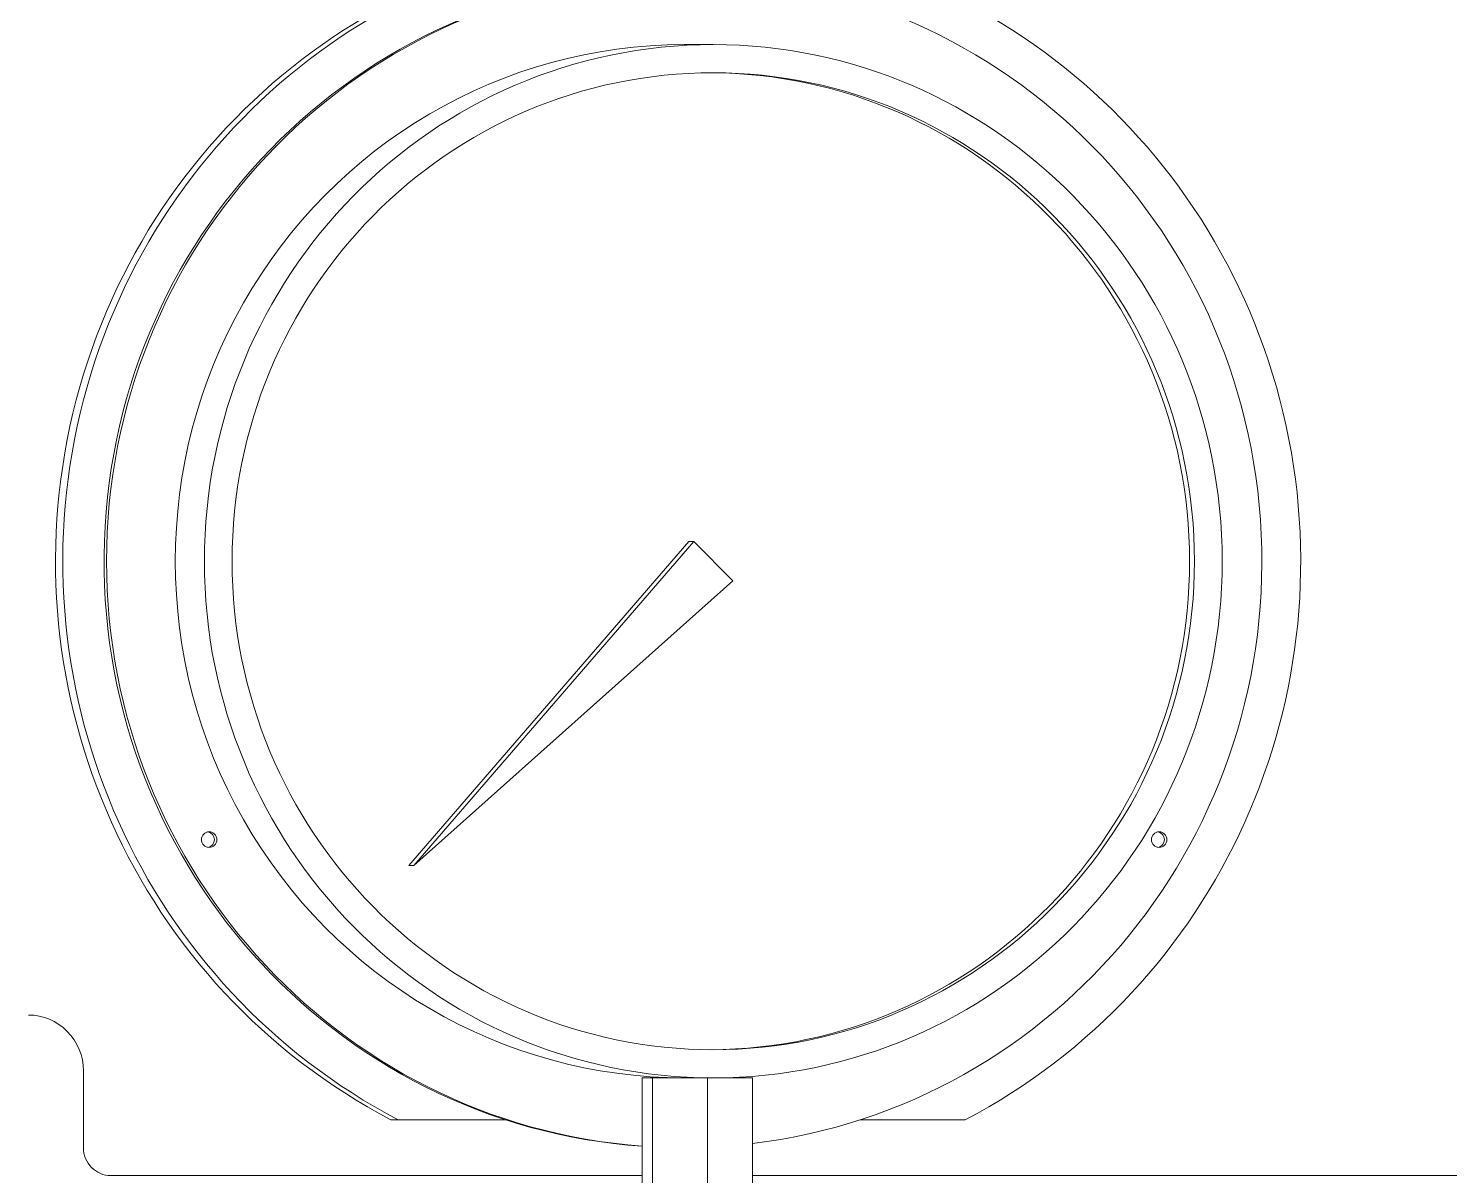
# Model space of a CAD drawing. Header units: inches. Extents: x 14 to 368, y 5 to 236.
# Drawn here: x 71.52 to 77.88, y 98.38 to 103.52 of the extents above; entities that cross this region are included whole.
import ezdxf

# ---------------------------------------------------------------- set-up
doc = ezdxf.new("R2010")
doc.units = ezdxf.units.IN
doc.header["$LTSCALE"] = 11
doc.header["$MEASUREMENT"] = 0
doc.layers.add('Visible (ANSI)', color=7, linetype='Continuous', lineweight=50)

msp = doc.modelspace()

# ---------------------------------------------------------------- linework, layer by layer
at = {"layer": 'Visible (ANSI)', "linetype": 'Continuous', "lineweight": 18}
for p, q in [((74.455719, 103.445475), (74.585955, 103.445475)), ((73.223685, 99.771731), (74.477203, 101.221363)), ((73.245391, 99.771731), (74.498909, 101.221363)), ((74.477203, 101.221363), (74.498909, 101.221363)), ((74.498909, 101.221363), (74.673, 101.044587)), ((74.673, 101.044587), (73.245391, 99.771731)), ((73.223685, 99.771731), (73.245391, 99.771731)), ((71.767385, 98.508045), (71.767385, 98.85176)), ((74.313639, 98.820475), (74.268102, 98.820475)), ((74.268102, 98.820475), (74.268102, 98.320475)), ((74.560056, 98.820475), (74.313639, 98.820475)), ((74.313639, 98.820475), (74.313639, 98.320475)), ((74.560056, 98.820475), (74.560056, 98.320475)), ((74.560056, 98.820475), (74.585955, 98.820475)), ((74.760937, 98.820475), (74.585955, 98.820475)), ((74.760937, 98.820475), (74.760937, 98.320475)), ((73.143277, 98.633045), (73.175836, 98.633045)), ((73.656419, 98.633045), (73.175836, 98.633045)), ((75.713895, 98.633045), (75.244165, 98.633045)), ((74.268102, 98.383045), (71.890486, 98.383045)), ((80.792385, 98.383045), (74.760937, 98.383045))]:
    msp.add_line(p, q, dxfattribs=at)
for centre, major_axis, start_param, end_param in [((74.412307, 101.132975), (0, 2.8125), 0, 2.66565596), ((74.444866, 101.132975), (0, 2.8125), 3.61752935, 8.94884126), ((74.444866, 101.132975), (0, -2.625), 3.14159265, 6.21475476), ((74.455719, 101.132975), (0, -2.625), 0.11834321, 6.21054603), ((74.455719, 101.132975), (0, -2.3125), 3.14159265, 6.28318531), ((74.564249, 101.132975), (0, -2.186419), 0.00504043, 3.13655223), ((72.319179, 99.886777), (0, -0.035), 0.15809252, 2.98350013), ((76.570552, 99.886777), (0, -0.035), 0.15809252, 2.98350013), ((71.521183, 98.85176), (0, 0.25), 4.71238898, 6.28318531), ((71.890486, 98.508045), (0, -0.125), 4.71238898, 6.28318531)]:
    msp.add_ellipse(centre, major_axis=major_axis, ratio=0.98480775, start_param=start_param, end_param=end_param, dxfattribs=at)
for centre, major_axis in [((74.585955, 101.132975), (0, 2.3125)), ((74.585955, 101.132975), (0, 2.186419)), ((72.330032, 99.886777), (0, -0.035)), ((76.581405, 99.886777), (0, -0.035))]:
    msp.add_ellipse(centre, major_axis=major_axis, ratio=0.98480775, dxfattribs=at)

doc.saveas('drawing.dxf')
